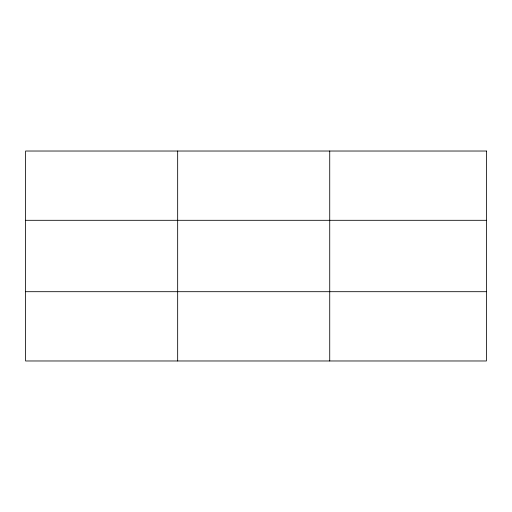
<?xml version="1.0" encoding="UTF-8"?>
<svg xmlns="http://www.w3.org/2000/svg" width="512" height="512" viewBox="0 0 512 512"><rect width="100%" height="100%" fill="white"/><g stroke="black" fill="none" stroke-linecap="round" stroke-linejoin="round"><path stroke-width="0.77" d="M177.664 151.027L177.664 360.973M329.728 151.027L329.728 360.973M25.6 220.307L486.4 220.307M25.6 291.693L486.4 291.693M486.4 151.027L486.4 360.973L25.6 360.973L25.6 151.027L486.4 151.027"/></g></svg>
